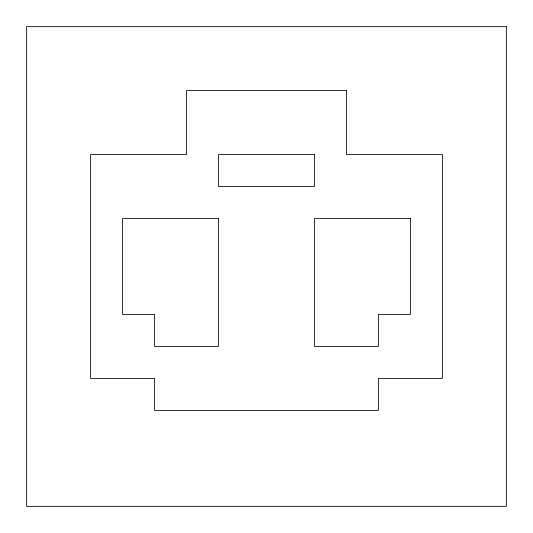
<?xml version="1.0" encoding="UTF-8"?>
<svg xmlns="http://www.w3.org/2000/svg" width="533" height="533" viewBox="0 0 533 533"><rect width="100%" height="100%" fill="white"/><g stroke="black" fill="none" stroke-linecap="round" stroke-linejoin="round"><path stroke-width="0.8" d="M506.35 26.65L26.65 26.65L26.65 506.35L506.35 506.35L506.35 26.65M346.45 90.61L186.55 90.61L186.55 154.57L90.61 154.57L90.61 378.43L154.57 378.43L154.57 410.41L378.43 410.41L378.43 378.43L442.39 378.43L442.39 154.57L346.45 154.57L346.45 90.61M314.47 154.57L218.53 154.57L218.53 186.55L314.47 186.55L314.47 154.57M218.53 218.53L122.59 218.53L122.59 314.47L154.57 314.47L154.57 346.45L218.53 346.45L218.53 218.53M410.41 218.53L314.47 218.53L314.47 346.45L378.43 346.45L378.43 314.47L410.41 314.47L410.41 218.53"/></g></svg>
